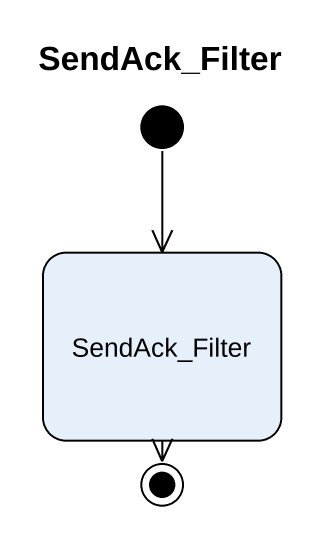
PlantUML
@startuml
title SendAck_Filter
hide empty description
state SendAck_Filter
[*] --> SendAck_Filter
SendAck_Filter --> [*]
@enduml
